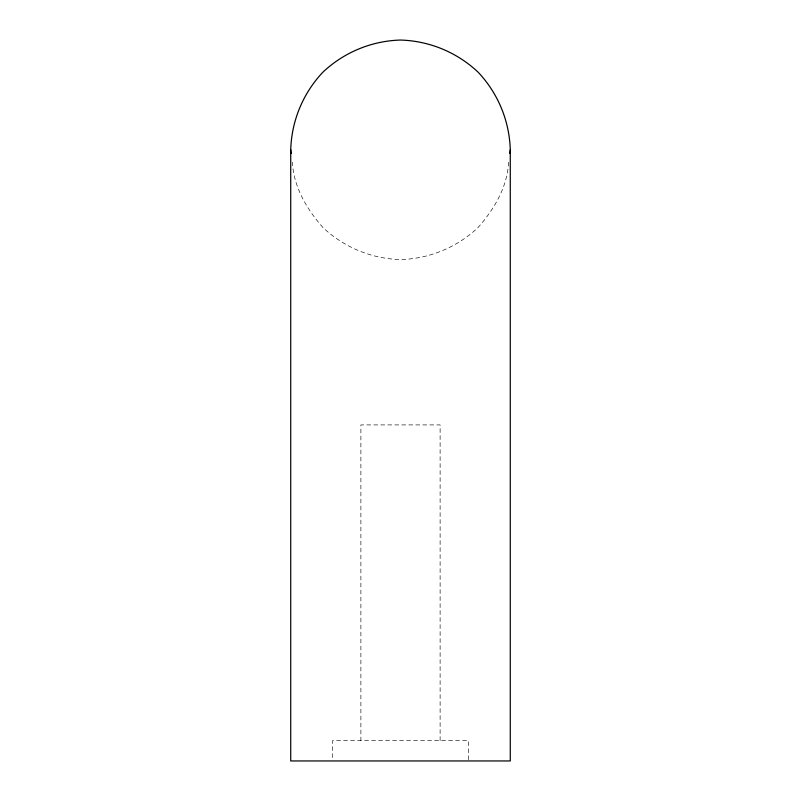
<?xml version="1.0" encoding="UTF-8"?>
<svg xmlns="http://www.w3.org/2000/svg" width="801" height="801" viewBox="0 0 801 801"><rect width="100%" height="100%" fill="white"/><g stroke="black" fill="none" stroke-linecap="round" stroke-linejoin="round"><path stroke-width="0.6" stroke-dasharray="4 3" d="M508.645 162.182C507.353 186.983 494.207 209.211 478.127 227.454C457.051 247.339 429.466 258.763 400.5 259.604C371.534 258.763 343.949 247.339 322.873 227.454C306.793 209.211 293.647 186.983 292.355 162.182M468.405 759.748L468.405 740.575L332.595 740.575L332.595 759.748M440.109 740.575L440.109 424.91L360.891 424.91L360.891 740.575"/><path stroke-width="1.2" d="M290.723 149.827C291.564 120.861 302.988 93.276 322.873 72.2C343.949 52.315 371.534 40.891 400.5 40.05C429.466 40.891 457.051 52.315 478.127 72.2C498.012 93.276 509.436 120.861 510.277 149.827L510.277 760.95L290.723 760.95L290.723 149.827L291.214 153.532M509.786 153.532L510.277 149.827"/></g></svg>
